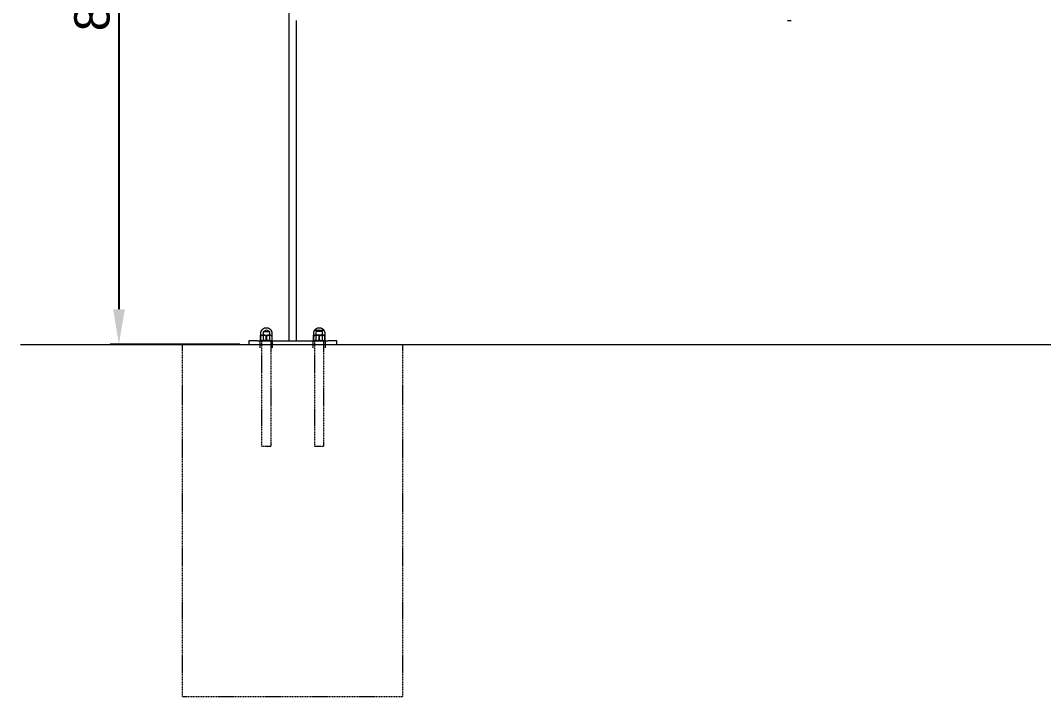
# Model space of a CAD drawing. Header units: millimetres. Extents: x -402 to 3954, y -41 to 3282.
# Drawn here: x -402 to 759, y 2077 to 2845 of the extents above; entities that cross this region are included whole.
import ezdxf

# ---------------------------------------------------------------- set-up
doc = ezdxf.new("R2010")
doc.units = ezdxf.units.MM
doc.linetypes.add('HIDDEN', pattern=[1.905, 1.27, -0.635])
for name, color, linetype, lineweight in [('ZANO_R', 7, 'Continuous', 0), ('ZANO_R_przerywana', 7, 'HIDDEN', 0), ('ZANO_W', 1, 'Continuous', 0)]:
    doc.layers.add(name, color=color, linetype=linetype, lineweight=lineweight)
doc.styles.add('Arial', font='arial.ttf')
doc.styles.get("Standard").update_dxf_attribs({"font": 'ARIALUNI.TTF'})
doc.dimstyles.new('pl i ang', dxfattribs={"dimtxt": 50, "dimasz": 50, "dimexe": 1.25, "dimexo": 0.625, "dimgap": 10, "dimtad": 1, "dimtoh": 1, "dimtxsty": 'Standard', "dimcen": 2.5, "dimclrd": 1, "dimclre": 1, "dimclrt": 1, "dimadec": 0, "dimazin": 0, "dimtfac": 1, "dimtmove": 0, "dimatfit": 3, "dimfxl": 1, "dimarcsym": 1})

# ---------------------------------------------------------------- blocks, each defined once
blk = doc.blocks.new('*D415')
at = {"layer": 'ZANO_W', "color": 1, "lineweight": -2}
for p, q in [((-93.4, 3281.8), (-300.7, 3281.8)), ((-290.7, 3241.8), (-290.7, 2517)), ((-153.4, 2477), (-300.7, 2477))]:
    blk.add_line(p, q, dxfattribs=at)
at = {"layer": 'ZANO_W', "color": 1}
for points in [[(-284, 3241.8), (-297.3, 3241.8), (-290.7, 3281.8)], [(-297.3, 2517), (-284, 2517), (-290.7, 2477)]]:
    blk.add_solid(points, dxfattribs=at)
at = {"layer": 'ZANO_W', "color": 1, "insert": (-321.1, 2879.4), "char_height": 40, "attachment_point": 5, "rotation": 90, "style": 'Arial'}
blk.add_mtext('805', dxfattribs=at)

msp = doc.modelspace()

# ---------------------------------------------------------------- linework, layer by layer
at = {"layer": 'ZANO_R'}
for p, q in [((-97.4, 2481), (-97.4, 2875)), ((-89.4, 2845), (-89.4, 2481)), ((468.1, 2844.9), (468.1, 2845)), ((468.1, 2844.9), (472.1, 2844.9)), ((472.1, 2844.9), (472.1, 2845)), ((-130, 2487), (-129.9, 2487.5)), ((-129.7, 2487.1), (-130, 2487)), ((-130, 2481.6), (-130, 2487)), ((-129.9, 2487.5), (-129.7, 2487)), ((-129.9, 2487.5), (-129.9, 2487.5)), ((-129.9, 2487.5), (-129.9, 2487.5)), ((-129.9, 2487.5), (-129.9, 2487.5)), ((-129.9, 2487.5), (-129.9, 2487.5)), ((-129.9, 2487.5), (-129.9, 2487.5)), ((-129.9, 2487.5), (-129.8, 2487.5)), ((-129.9, 2487.5), (-129.9, 2487.5)), ((-129.8, 2487.5), (-129.7, 2487.5)), ((-129.7, 2487.5), (-129.7, 2487.6)), ((-129.7, 2487.6), (-129.7, 2487.6)), ((-129.7, 2487.6), (-129.7, 2487.6)), ((-129.7, 2487.6), (-129.7, 2487.6)), ((-129.7, 2487.6), (-129.7, 2487.6)), ((-129.7, 2487.6), (-129.7, 2487.6)), ((-129.7, 2487.6), (-129.7, 2487.6)), ((-129.7, 2487.6), (-129.7, 2487.6)), ((-129.7, 2487.6), (-129.7, 2487.6)), ((-129.7, 2487.6), (-129.7, 2487.6)), ((-129.7, 2487.6), (-129.7, 2487.6)), ((-129.7, 2487.6), (-129.7, 2487.6)), ((-129.7, 2487.6), (-129.7, 2487.6)), ((-129.7, 2487.6), (-129.7, 2487.6)), ((-129.7, 2487.6), (-129.6, 2487.6)), ((-129.7, 2487.5), (-129.1, 2487.5)), ((-129.7, 2487.5), (-129.7, 2487.5)), ((-129.7, 2487.5), (-129.7, 2487.5)), ((-129.7, 2487.5), (-129.7, 2487.5)), ((-129.7, 2487.5), (-129.7, 2487.5)), ((-129.7, 2487.5), (-129.7, 2487.5)), ((-129.7, 2487.5), (-129.7, 2487.5)), ((-129.7, 2487.5), (-129.7, 2487.5)), ((-129.4, 2487.2), (-129.7, 2487.1)), ((-129.7, 2487), (-129.4, 2487.1)), ((-129.7, 2481.6), (-129.7, 2487)), ((-129.6, 2490.6), (-129.5, 2490.9)), ((-129.6, 2490.4), (-129.6, 2490.6)), ((-129.6, 2490.2), (-129.6, 2490.4)), ((-129.6, 2490), (-129.6, 2490.2)), ((-129.6, 2489.8), (-129.6, 2490)), ((-129.6, 2487.7), (-129.6, 2489.8)), ((-129.6, 2487.6), (-129.6, 2487.7)), ((-129.6, 2487.7), (-129.6, 2487.7)), ((-129.6, 2487.7), (-129.6, 2487.7)), ((-129.6, 2487.6), (-129.6, 2487.6)), ((-129.6, 2487.6), (-129.6, 2487.6)), ((-129.6, 2487.6), (-129.6, 2487.6)), ((-129.6, 2487.6), (-129.6, 2487.6)), ((-129.6, 2487.6), (-129.6, 2487.6)), ((-129.6, 2487.6), (-129.6, 2487.6)), ((-129.6, 2487.6), (-129.6, 2487.6)), ((-129.6, 2487.6), (-129.6, 2487.6)), ((-129.6, 2487.6), (-129.6, 2487.6)), ((-129.6, 2487.6), (-129.6, 2487.6)), ((-129.6, 2487.6), (-129.6, 2487.6)), ((-129.6, 2487.6), (-129.6, 2487.6)), ((-129.6, 2487.6), (-129.6, 2487.6)), ((-129.6, 2487.6), (-129.6, 2487.6)), ((-129.6, 2487.6), (-129.6, 2487.6)), ((-129.6, 2487.6), (-129.6, 2487.6)), ((-129.6, 2487.6), (-129.6, 2487.6)), ((-129.6, 2487.6), (-129.6, 2487.6)), ((-129.5, 2491.1), (-129.4, 2491.3)), ((-129.5, 2490.9), (-129.5, 2491.1)), ((-129.4, 2491.5), (-129.3, 2491.7)), ((-129.4, 2491.3), (-129.4, 2491.5)), ((-129.4, 2487.1), (-129, 2487.2)), ((-129.1, 2487.2), (-129.4, 2487.2)), ((-129.3, 2491.9), (-129.2, 2492.1)), ((-129.3, 2491.7), (-129.3, 2491.9)), ((-129.2, 2492.1), (-129.1, 2492.3)), ((-129.1, 2492.3), (-129, 2492.5)), ((-129.1, 2487.5), (-127, 2487.5)), ((-128.8, 2487.3), (-129.1, 2487.2)), ((-129, 2492.5), (-128.9, 2492.7)), ((-129, 2487.2), (-128.7, 2487.3)), ((-128.9, 2492.7), (-128.8, 2492.9)), ((-128.8, 2492.9), (-128.7, 2493)), ((-128.5, 2487.4), (-128.8, 2487.3)), ((-128.7, 2493), (-128.6, 2493.2)), ((-128.7, 2487.3), (-128.4, 2487.3)), ((-128.6, 2493.2), (-128.5, 2493.4)), ((-128.5, 2493.4), (-128.3, 2493.6)), ((-128.1, 2487.4), (-128.5, 2487.4)), ((-128.4, 2487.3), (-128, 2487.4)), ((-128.3, 2493.6), (-128.2, 2493.7)), ((-128.2, 2493.7), (-128.1, 2493.9)), ((-128.1, 2493.9), (-127.9, 2494.1)), ((-127.8, 2487.5), (-128.1, 2487.4)), ((-128, 2487.4), (-127.7, 2487.4)), ((-127.9, 2494.1), (-127.8, 2494.2)), ((-127.8, 2494.2), (-127.6, 2494.4)), ((-127.5, 2487.5), (-127.8, 2487.5)), ((-127.7, 2487.4), (-127.3, 2487.5)), ((-127.6, 2494.4), (-127.5, 2494.5)), ((-127.5, 2494.5), (-127.3, 2494.6)), ((-127.2, 2487.5), (-127.5, 2487.5)), ((-127.3, 2494.6), (-127.1, 2494.8)), ((-127.3, 2487.5), (-127, 2487.5)), ((-126.8, 2487.5), (-127.2, 2487.5)), ((-127.1, 2494.8), (-127, 2494.9)), ((-127, 2494.9), (-126.8, 2495)), ((-127, 2487.5), (-126.6, 2487.5)), ((-126.8, 2495), (-126.6, 2495.1)), ((-126.8, 2491.6), (-123.4, 2493.7)), ((-126.8, 2491.6), (-126.8, 2491.6)), ((-126.8, 2491.6), (-126.8, 2491.6)), ((-126.8, 2491.6), (-126.8, 2491.6)), ((-126.8, 2491.6), (-126.8, 2491.6)), ((-126.8, 2491.6), (-126.8, 2491.6)), ((-126.8, 2491.6), (-126.8, 2491.6)), ((-126.8, 2491.6), (-126.7, 2491.6)), ((-126.8, 2481.5), (-126.8, 2491.6)), ((-126.5, 2487.5), (-126.8, 2487.5)), ((-126.7, 2491.6), (-126.3, 2491.6)), ((-126.7, 2487.5), (-120.5, 2487.5)), ((-126.6, 2495.1), (-126.4, 2495.2)), ((-126.6, 2487.5), (-126.6, 2487.5)), ((-126.2, 2487.5), (-126.5, 2487.5)), ((-126.4, 2495.2), (-126.2, 2495.3)), ((-126.3, 2491.6), (-125.2, 2491.6)), ((-126.2, 2495.3), (-126.1, 2495.4)), ((-126.2, 2487.5), (-125.9, 2487.5)), ((-125.9, 2487.5), (-126.2, 2487.5)), ((-126.1, 2495.4), (-125.9, 2495.5)), ((-125.9, 2495.5), (-125.7, 2495.6)), ((-125.9, 2487.5), (-125.5, 2487.5)), ((-125.5, 2487.4), (-125.9, 2487.5)), ((-125.7, 2495.6), (-125.5, 2495.7)), ((-125.5, 2495.7), (-125.3, 2495.7)), ((-125.5, 2487.5), (-125.1, 2487.5)), ((-125.2, 2487.4), (-125.5, 2487.4)), ((-125.3, 2495.7), (-125.1, 2495.8)), ((-125.2, 2491.6), (-120, 2491.6)), ((-124.9, 2487.3), (-125.2, 2487.4)), ((-125.1, 2495.8), (-124.8, 2495.9)), ((-125.1, 2487.5), (-124.8, 2487.4)), ((-124.6, 2487.2), (-124.9, 2487.3)), ((-124.8, 2495.9), (-124.6, 2495.9)), ((-124.8, 2487.4), (-124.4, 2487.3)), ((-124.6, 2495.9), (-124.4, 2496)), ((-124.3, 2487.2), (-124.6, 2487.2)), ((-124.4, 2496), (-124.2, 2496)), ((-124.4, 2487.3), (-124.1, 2487.3)), ((-124, 2487.1), (-124.3, 2487.2)), ((-124.2, 2496), (-124, 2496)), ((-124.1, 2487.3), (-123.7, 2487.2)), ((-124, 2496), (-123.8, 2496)), ((-123.7, 2487), (-124, 2487.1)), ((-123.8, 2496), (-123.6, 2496)), ((-123.7, 2487.2), (-123.4, 2487.1)), ((-123.3, 2487.1), (-123.7, 2487)), ((-123.7, 2481.6), (-123.7, 2487)), ((-123.6, 2496), (-123.4, 2496)), ((-123.4, 2496), (-123.2, 2496)), ((-123.4, 2493.7), (-120, 2491.6)), ((-123.4, 2487.1), (-123.1, 2487)), ((-123, 2487.2), (-123.3, 2487.1)), ((-123.2, 2496), (-122.9, 2496)), ((-123.1, 2487), (-122.8, 2487.1)), ((-123.1, 2487), (-123.1, 2481.6)), ((-122.7, 2487.2), (-123, 2487.2)), ((-122.9, 2496), (-122.7, 2496)), ((-122.8, 2487.1), (-122.4, 2487.2)), ((-122.7, 2496), (-122.5, 2496)), ((-122.4, 2487.3), (-122.7, 2487.2)), ((-122.5, 2496), (-122.3, 2496)), ((-122, 2487.4), (-122.4, 2487.3)), ((-122.4, 2487.2), (-122.1, 2487.3)), ((-122.3, 2496), (-122.1, 2495.9)), ((-122.1, 2495.9), (-121.9, 2495.9)), ((-122.1, 2487.3), (-121.8, 2487.3)), ((-121.7, 2487.4), (-122, 2487.4)), ((-121.9, 2495.9), (-121.7, 2495.8)), ((-121.8, 2487.3), (-121.5, 2487.4)), ((-121.7, 2495.8), (-121.5, 2495.7)), ((-121.4, 2487.5), (-121.7, 2487.4)), ((-121.5, 2495.7), (-121.3, 2495.7)), ((-121.5, 2487.4), (-121.1, 2487.4)), ((-121, 2487.5), (-121.4, 2487.5)), ((-121.3, 2495.7), (-121.1, 2495.6)), ((-121.1, 2495.6), (-120.9, 2495.5)), ((-121.1, 2487.4), (-120.8, 2487.5)), ((-120.7, 2487.5), (-121, 2487.5)), ((-120.9, 2495.5), (-120.7, 2495.4)), ((-120.8, 2487.5), (-120.5, 2487.5)), ((-120.7, 2495.4), (-120.5, 2495.3)), ((-120.3, 2487.5), (-120.7, 2487.5)), ((-120.5, 2495.3), (-120.3, 2495.2)), ((-120.5, 2487.5), (-120.1, 2487.5)), ((-120.3, 2495.2), (-120.1, 2495.1)), ((-120, 2487.5), (-120.3, 2487.5)), ((-120.2, 2487.5), (-116.9, 2487.5)), ((-120.1, 2495.1), (-119.9, 2495)), ((-120.1, 2487.5), (-120.1, 2487.5)), ((-120, 2491.6), (-120, 2481.5)), ((-119.7, 2487.5), (-120, 2487.5)), ((-119.9, 2495), (-119.8, 2494.9)), ((-119.8, 2494.9), (-119.6, 2494.8)), ((-119.7, 2487.5), (-119.4, 2487.5)), ((-119.3, 2487.5), (-119.7, 2487.5)), ((-119.6, 2494.8), (-119.4, 2494.6)), ((-119.4, 2494.6), (-119.3, 2494.5)), ((-119.4, 2487.5), (-119, 2487.5)), ((-119.3, 2494.5), (-119.1, 2494.4)), ((-119, 2487.4), (-119.3, 2487.5)), ((-119.1, 2494.4), (-118.9, 2494.2)), ((-119, 2487.5), (-118.7, 2487.5)), ((-118.7, 2487.4), (-119, 2487.4)), ((-118.9, 2494.2), (-118.8, 2494.1)), ((-118.8, 2494.1), (-118.7, 2493.9)), ((-118.7, 2493.9), (-118.5, 2493.7)), ((-118.7, 2487.5), (-118.4, 2487.4)), ((-118.3, 2487.3), (-118.7, 2487.4)), ((-118.5, 2493.7), (-118.4, 2493.6)), ((-118.4, 2493.6), (-118.3, 2493.4)), ((-118.4, 2487.4), (-118, 2487.3)), ((-118.3, 2493.4), (-118.1, 2493.2)), ((-118, 2487.2), (-118.3, 2487.3)), ((-118.1, 2493.2), (-118, 2493)), ((-118, 2493), (-117.9, 2492.9)), ((-118, 2487.3), (-117.7, 2487.3)), ((-117.7, 2487.2), (-118, 2487.2)), ((-117.9, 2492.9), (-117.8, 2492.7)), ((-117.8, 2492.7), (-117.7, 2492.5)), ((-117.7, 2492.5), (-117.6, 2492.3)), ((-117.7, 2487.3), (-117.4, 2487.2)), ((-117.3, 2487.1), (-117.7, 2487.2)), ((-117.6, 2492.3), (-117.6, 2492.1)), ((-117.6, 2492.1), (-117.5, 2491.9)), ((-117.5, 2491.9), (-117.4, 2491.7)), ((-117.4, 2491.7), (-117.4, 2491.5)), ((-117.4, 2491.5), (-117.3, 2491.3)), ((-117.4, 2487.2), (-117, 2487.1)), ((-117.3, 2491.3), (-117.2, 2491.1)), ((-117, 2487), (-117.3, 2487.1)), ((-117.2, 2491.1), (-117.2, 2490.9)), ((-117.2, 2490.9), (-117.2, 2490.6)), ((-117.2, 2490.6), (-117.2, 2490.4)), ((-117.2, 2490.4), (-117.1, 2490.2)), ((-117.1, 2490.2), (-117.1, 2490)), ((-117.1, 2490), (-117.1, 2489.8)), ((-117.1, 2489.8), (-117.1, 2487.7)), ((-117.1, 2487.7), (-117.1, 2487.7)), ((-117.1, 2487.7), (-117.1, 2487.7)), ((-117.1, 2487.7), (-117.1, 2487.6)), ((-117.1, 2487.6), (-117.1, 2487.6)), ((-117.1, 2487.6), (-117.1, 2487.6)), ((-117.1, 2487.6), (-117.1, 2487.6)), ((-117.1, 2487.6), (-117.1, 2487.6)), ((-117.1, 2487.6), (-117.1, 2487.6)), ((-117.1, 2487.6), (-117.1, 2487.6)), ((-117.1, 2487.6), (-117.1, 2487.6)), ((-117.1, 2487.6), (-117.1, 2487.6)), ((-117.1, 2487.6), (-117.1, 2487.6)), ((-117.1, 2487.6), (-117.1, 2487.6)), ((-117.1, 2487.6), (-117.1, 2487.6)), ((-117.1, 2487.6), (-117.1, 2487.6)), ((-117.1, 2487.6), (-117.1, 2487.6)), ((-117.1, 2487.6), (-117.1, 2487.6)), ((-117.1, 2487.6), (-117.1, 2487.6)), ((-117.1, 2487.6), (-117.1, 2487.6)), ((-117.1, 2487.6), (-117.1, 2487.6)), ((-117.1, 2487.6), (-117.1, 2487.6)), ((-117.1, 2487.6), (-117.1, 2487.6)), ((-117.1, 2487.6), (-117.1, 2487.6)), ((-117.1, 2487.6), (-117.1, 2487.6)), ((-117.1, 2487.6), (-117.1, 2487.6)), ((-117.1, 2487.6), (-117.1, 2487.6)), ((-117.1, 2487.6), (-117.1, 2487.6)), ((-117.1, 2487.6), (-117.1, 2487.6)), ((-117.1, 2487.6), (-117.1, 2487.6)), ((-117.1, 2487.6), (-117.1, 2487.6)), ((-117.1, 2487.6), (-117.1, 2487.6)), ((-117.1, 2487.6), (-117.1, 2487.6)), ((-117.1, 2487.6), (-117, 2487.6)), ((-117, 2487.6), (-117, 2487.6)), ((-117, 2487.6), (-117, 2487.6)), ((-117, 2487.6), (-117, 2487.5)), ((-116.9, 2487.5), (-117, 2487)), ((-117, 2487.5), (-117, 2487.5)), ((-117, 2487.5), (-117, 2487.5)), ((-117, 2487.5), (-117, 2487.5)), ((-117, 2487.5), (-117, 2487.5)), ((-117, 2487.5), (-117, 2487.5)), ((-117, 2487.5), (-117, 2487.5)), ((-117, 2487.5), (-117, 2487.5)), ((-117, 2487.5), (-117, 2487.5)), ((-117, 2487.5), (-117, 2487.5)), ((-117, 2487.1), (-116.7, 2487)), ((-117, 2487), (-117, 2481.6)), ((-116.7, 2487), (-116.9, 2487.5)), ((-116.7, 2481.6), (-116.7, 2487)), ((-70, 2487), (-69.9, 2487.5)), ((-69.7, 2487.1), (-70, 2487)), ((-70, 2481.6), (-70, 2487)), ((-66.5, 2487.5), (-69.9, 2487.5)), ((-69.9, 2487.5), (-69.7, 2487)), ((-69.7, 2487.5), (-69.7, 2487.6)), ((-69.7, 2487.6), (-69.7, 2487.6)), ((-69.7, 2487.6), (-69.7, 2487.6)), ((-69.7, 2487.6), (-69.7, 2487.6)), ((-69.7, 2487.6), (-69.7, 2487.6)), ((-69.7, 2487.6), (-69.7, 2487.6)), ((-69.7, 2487.6), (-69.7, 2487.6)), ((-69.7, 2487.6), (-69.7, 2487.6)), ((-69.7, 2487.6), (-69.7, 2487.6)), ((-69.7, 2487.6), (-69.7, 2487.6)), ((-69.7, 2487.6), (-69.7, 2487.6)), ((-69.7, 2487.6), (-69.7, 2487.6)), ((-69.7, 2487.6), (-69.7, 2487.6)), ((-69.7, 2487.6), (-69.7, 2487.6)), ((-69.7, 2487.6), (-69.6, 2487.6)), ((-69.7, 2487.5), (-69.7, 2487.5)), ((-69.7, 2487.5), (-69.7, 2487.5)), ((-69.7, 2487.5), (-69.7, 2487.5)), ((-69.7, 2487.5), (-69.7, 2487.5)), ((-69.7, 2487.5), (-69.7, 2487.5)), ((-69.7, 2487.5), (-69.7, 2487.5)), ((-69.7, 2487.5), (-69.7, 2487.5)), ((-69.7, 2487.5), (-69.7, 2487.5)), ((-69.7, 2487.5), (-69.7, 2487.5)), ((-69.4, 2487.2), (-69.7, 2487.1)), ((-69.7, 2487), (-69.4, 2487.1)), ((-69.7, 2487), (-69.7, 2481.6)), ((-69.6, 2490.6), (-69.5, 2490.9)), ((-69.6, 2490.4), (-69.6, 2490.6)), ((-69.6, 2490.2), (-69.6, 2490.4)), ((-69.6, 2490), (-69.6, 2490.2)), ((-69.6, 2489.8), (-69.6, 2490)), ((-69.6, 2487.7), (-69.6, 2489.8)), ((-69.6, 2487.6), (-69.6, 2487.7)), ((-69.6, 2487.7), (-69.6, 2487.7)), ((-69.6, 2487.7), (-69.6, 2487.7)), ((-69.6, 2487.6), (-69.6, 2487.6)), ((-69.6, 2487.6), (-69.6, 2487.6)), ((-69.6, 2487.6), (-69.6, 2487.6)), ((-69.6, 2487.6), (-69.6, 2487.6)), ((-69.6, 2487.6), (-69.6, 2487.6)), ((-69.6, 2487.6), (-69.6, 2487.6)), ((-69.6, 2487.6), (-69.6, 2487.6)), ((-69.6, 2487.6), (-69.6, 2487.6)), ((-69.6, 2487.6), (-69.6, 2487.6)), ((-69.6, 2487.6), (-69.6, 2487.6)), ((-69.6, 2487.6), (-69.6, 2487.6)), ((-69.6, 2487.6), (-69.6, 2487.6)), ((-69.6, 2487.6), (-69.6, 2487.6)), ((-69.6, 2487.6), (-69.6, 2487.6)), ((-69.6, 2487.6), (-69.6, 2487.6)), ((-69.6, 2487.6), (-69.6, 2487.6)), ((-69.6, 2487.6), (-69.6, 2487.6)), ((-69.6, 2487.6), (-69.6, 2487.6)), ((-69.5, 2491.1), (-69.4, 2491.3)), ((-69.5, 2490.9), (-69.5, 2491.1)), ((-69.4, 2491.5), (-69.3, 2491.7)), ((-69.4, 2491.3), (-69.4, 2491.5)), ((-69, 2487.3), (-69.4, 2487.2)), ((-69.4, 2487.1), (-69.1, 2487.2)), ((-69.3, 2491.9), (-69.2, 2492.1)), ((-69.3, 2491.7), (-69.3, 2491.9)), ((-69.2, 2492.1), (-69.1, 2492.3)), ((-69.1, 2492.3), (-69, 2492.5)), ((-69.1, 2487.2), (-68.7, 2487.2)), ((-69, 2492.5), (-68.9, 2492.7)), ((-68.7, 2487.3), (-69, 2487.3)), ((-68.9, 2492.7), (-68.8, 2492.9)), ((-68.8, 2492.9), (-68.7, 2493)), ((-68.7, 2493), (-68.6, 2493.2)), ((-68.4, 2487.4), (-68.7, 2487.3)), ((-68.7, 2487.2), (-68.4, 2487.3)), ((-68.6, 2493.2), (-68.5, 2493.4)), ((-68.5, 2493.4), (-68.3, 2493.6)), ((-68.4, 2493.2), (-62.4, 2493.2)), ((-68, 2487.5), (-68.4, 2487.4)), ((-68.4, 2487.3), (-68.1, 2487.4)), ((-68.3, 2493.6), (-68.2, 2493.7)), ((-68.2, 2493.7), (-68.1, 2493.9)), ((-68.1, 2493.9), (-67.9, 2494.1)), ((-68.1, 2487.4), (-67.7, 2487.4)), ((-67.7, 2487.5), (-68, 2487.5)), ((-67.9, 2494.1), (-67.8, 2494.2)), ((-67.8, 2494.2), (-67.6, 2494.4)), ((-67.4, 2487.5), (-67.7, 2487.5)), ((-67.7, 2487.4), (-67.4, 2487.5)), ((-67.6, 2494.4), (-67.5, 2494.5)), ((-67.5, 2494.5), (-67.3, 2494.6)), ((-67, 2487.5), (-67.4, 2487.5)), ((-67.4, 2487.5), (-67.1, 2487.5)), ((-67.3, 2494.6), (-67.1, 2494.8)), ((-67.1, 2494.8), (-67, 2494.9)), ((-67.1, 2487.5), (-66.7, 2487.5)), ((-67, 2494.9), (-66.8, 2495)), ((-66.8, 2495), (-66.6, 2495.1)), ((-66.8, 2491.6), (-63.4, 2493.7)), ((-61.6, 2491.6), (-66.8, 2491.6)), ((-66.8, 2481.5), (-66.8, 2491.6)), ((-66.6, 2487.5), (-66.7, 2487.5)), ((-66.7, 2487.5), (-66.4, 2487.5)), ((-66.6, 2495.1), (-66.4, 2495.2)), ((-66.3, 2487.5), (-66.6, 2487.5)), ((-66.4, 2495.2), (-66.2, 2495.3)), ((-66.4, 2487.5), (-66.1, 2487.5)), ((-65.9, 2487.5), (-66.3, 2487.5)), ((-66.2, 2495.3), (-66.1, 2495.4)), ((-60, 2487.5), (-66.2, 2487.5)), ((-66.1, 2495.4), (-65.9, 2495.5)), ((-66.1, 2487.5), (-65.7, 2487.5)), ((-65.9, 2495.5), (-65.7, 2495.6)), ((-65.6, 2487.4), (-65.9, 2487.5)), ((-65.7, 2495.6), (-65.5, 2495.7)), ((-65.7, 2487.5), (-65.4, 2487.5)), ((-65.3, 2487.4), (-65.6, 2487.4)), ((-65.5, 2495.7), (-65.3, 2495.7)), ((-65.4, 2487.5), (-65, 2487.4)), ((-65.3, 2495.7), (-65.1, 2495.8)), ((-65, 2487.3), (-65.3, 2487.4)), ((-65.1, 2495.8), (-64.8, 2495.9)), ((-65, 2487.4), (-64.7, 2487.4)), ((-64.6, 2487.3), (-65, 2487.3)), ((-64.8, 2495.9), (-64.6, 2495.9)), ((-64.7, 2487.4), (-64.4, 2487.3)), ((-64.6, 2495.9), (-64.4, 2496)), ((-64.3, 2487.2), (-64.6, 2487.3)), ((-64.4, 2496), (-64.2, 2496)), ((-64.4, 2487.3), (-64, 2487.2)), ((-64, 2487.1), (-64.3, 2487.2)), ((-64.2, 2496), (-64, 2496)), ((-64, 2496), (-63.8, 2496)), ((-64, 2487.2), (-63.7, 2487.2)), ((-63.7, 2487), (-64, 2487.1)), ((-63.8, 2496), (-63.6, 2496)), ((-63.7, 2487.2), (-63.4, 2487.1)), ((-63.3, 2487.1), (-63.7, 2487)), ((-63.7, 2487), (-63.7, 2481.6)), ((-63.6, 2496), (-63.4, 2496)), ((-63.4, 2496), (-63.2, 2496)), ((-63.4, 2493.7), (-60, 2491.6)), ((-63.4, 2487.1), (-63.1, 2487)), ((-63, 2487.2), (-63.3, 2487.1)), ((-63.2, 2496), (-62.9, 2496)), ((-63.1, 2487), (-62.8, 2487.1)), ((-63.1, 2481.6), (-63.1, 2487)), ((-62.6, 2487.3), (-63, 2487.2)), ((-62.9, 2496), (-62.7, 2496)), ((-62.8, 2487.1), (-62.5, 2487.2)), ((-62.7, 2496), (-62.5, 2496)), ((-62.3, 2487.3), (-62.6, 2487.3)), ((-62.5, 2496), (-62.3, 2496)), ((-62.5, 2487.2), (-62.1, 2487.2)), ((-62.4, 2493.2), (-58.4, 2493.2)), ((-62.3, 2496), (-62.1, 2495.9)), ((-61.9, 2487.4), (-62.3, 2487.3)), ((-62.1, 2495.9), (-61.9, 2495.9)), ((-62.1, 2487.2), (-61.8, 2487.3)), ((-61.9, 2495.9), (-61.7, 2495.8)), ((-61.6, 2487.5), (-61.9, 2487.4)), ((-61.8, 2487.3), (-61.5, 2487.4)), ((-61.7, 2495.8), (-61.5, 2495.7)), ((-60.4, 2491.6), (-61.6, 2491.6)), ((-61.2, 2487.5), (-61.6, 2487.5)), ((-61.5, 2495.7), (-61.3, 2495.7)), ((-61.5, 2487.4), (-61.2, 2487.4)), ((-61.3, 2495.7), (-61.1, 2495.6)), ((-60.9, 2487.5), (-61.2, 2487.5)), ((-61.2, 2487.4), (-60.9, 2487.5)), ((-61.1, 2495.6), (-60.9, 2495.5)), ((-60.9, 2495.5), (-60.7, 2495.4)), ((-60.5, 2487.5), (-60.9, 2487.5)), ((-60.9, 2487.5), (-60.5, 2487.5)), ((-60.7, 2495.4), (-60.5, 2495.3)), ((-60.5, 2495.3), (-60.3, 2495.2)), ((-60.5, 2487.5), (-60.2, 2487.5)), ((-60.1, 2491.6), (-60.4, 2491.6)), ((-60.3, 2495.2), (-60.1, 2495.1)), ((-60.1, 2487.5), (-60.2, 2487.5)), ((-60.2, 2487.5), (-59.9, 2487.5)), ((-60.1, 2495.1), (-59.9, 2495)), ((-60, 2491.6), (-60.1, 2491.6)), ((-59.7, 2487.5), (-60.1, 2487.5)), ((-60, 2491.6), (-60, 2491.6)), ((-60, 2491.6), (-60, 2491.6)), ((-60, 2491.6), (-60, 2491.6)), ((-60, 2491.6), (-60, 2491.6)), ((-60, 2491.6), (-60, 2491.6)), ((-60, 2491.6), (-60, 2491.6)), ((-60, 2491.6), (-60, 2481.5)), ((-59.9, 2495), (-59.8, 2494.9)), ((-59.9, 2487.5), (-59.6, 2487.5)), ((-59.8, 2494.9), (-59.6, 2494.8)), ((-59.4, 2487.5), (-59.7, 2487.5)), ((-57.6, 2487.5), (-59.7, 2487.5)), ((-59.6, 2494.8), (-59.4, 2494.6)), ((-59.6, 2487.5), (-59.2, 2487.5)), ((-59.4, 2494.6), (-59.3, 2494.5)), ((-59.1, 2487.4), (-59.4, 2487.5)), ((-59.3, 2494.5), (-59.1, 2494.4)), ((-59.2, 2487.5), (-58.9, 2487.5)), ((-59.1, 2494.4), (-58.9, 2494.2)), ((-58.7, 2487.4), (-59.1, 2487.4)), ((-58.9, 2494.2), (-58.8, 2494.1)), ((-58.9, 2487.5), (-58.6, 2487.4)), ((-58.8, 2494.1), (-58.7, 2493.9)), ((-58.7, 2493.9), (-58.5, 2493.7)), ((-58.4, 2487.3), (-58.7, 2487.4)), ((-58.6, 2487.4), (-58.3, 2487.4)), ((-58.5, 2493.7), (-58.4, 2493.6)), ((-58.4, 2493.6), (-58.3, 2493.4)), ((-58, 2487.3), (-58.4, 2487.3)), ((-58.3, 2493.4), (-58.1, 2493.2)), ((-58.3, 2487.4), (-58, 2487.3)), ((-58.1, 2493.2), (-58, 2493)), ((-58, 2493), (-57.9, 2492.9)), ((-57.7, 2487.2), (-58, 2487.3)), ((-58, 2487.3), (-57.7, 2487.2)), ((-57.9, 2492.9), (-57.8, 2492.7)), ((-57.8, 2492.7), (-57.7, 2492.5)), ((-57.7, 2492.5), (-57.6, 2492.3)), ((-57.4, 2487.1), (-57.7, 2487.2)), ((-57.7, 2487.2), (-57.3, 2487.2)), ((-57.6, 2492.3), (-57.6, 2492.1)), ((-57.6, 2492.1), (-57.5, 2491.9)), ((-57, 2487.5), (-57.6, 2487.5)), ((-57.5, 2491.9), (-57.4, 2491.7)), ((-57.4, 2491.7), (-57.4, 2491.5)), ((-57.4, 2491.5), (-57.3, 2491.3)), ((-57, 2487), (-57.4, 2487.1)), ((-57.3, 2491.3), (-57.2, 2491.1)), ((-57.3, 2487.2), (-57, 2487.1)), ((-57.2, 2491.1), (-57.2, 2490.9)), ((-57.2, 2490.9), (-57.2, 2490.6)), ((-57.2, 2490.6), (-57.2, 2490.4)), ((-57.2, 2490.4), (-57.1, 2490.2)), ((-57.1, 2490.2), (-57.1, 2490)), ((-57.1, 2490), (-57.1, 2489.8)), ((-57.1, 2489.8), (-57.1, 2487.7)), ((-57.1, 2487.7), (-57.1, 2487.7)), ((-57.1, 2487.7), (-57.1, 2487.7)), ((-57.1, 2487.7), (-57.1, 2487.6)), ((-57.1, 2487.6), (-57.1, 2487.6)), ((-57.1, 2487.6), (-57.1, 2487.6)), ((-57.1, 2487.6), (-57.1, 2487.6)), ((-57.1, 2487.6), (-57.1, 2487.6)), ((-57.1, 2487.6), (-57.1, 2487.6)), ((-57.1, 2487.6), (-57.1, 2487.6)), ((-57.1, 2487.6), (-57.1, 2487.6)), ((-57.1, 2487.6), (-57.1, 2487.6)), ((-57.1, 2487.6), (-57.1, 2487.6)), ((-57.1, 2487.6), (-57.1, 2487.6)), ((-57.1, 2487.6), (-57.1, 2487.6)), ((-57.1, 2487.6), (-57.1, 2487.6)), ((-57.1, 2487.6), (-57.1, 2487.6)), ((-57.1, 2487.6), (-57.1, 2487.6)), ((-57.1, 2487.6), (-57.1, 2487.6)), ((-57.1, 2487.6), (-57.1, 2487.6)), ((-57.1, 2487.6), (-57.1, 2487.6)), ((-57.1, 2487.6), (-57.1, 2487.6)), ((-57.1, 2487.6), (-57.1, 2487.6)), ((-57.1, 2487.6), (-57.1, 2487.6)), ((-57.1, 2487.6), (-57.1, 2487.6)), ((-57.1, 2487.6), (-57.1, 2487.6)), ((-57.1, 2487.6), (-57.1, 2487.6)), ((-57.1, 2487.6), (-57.1, 2487.6)), ((-57.1, 2487.6), (-57.1, 2487.6)), ((-57.1, 2487.6), (-57.1, 2487.6)), ((-57.1, 2487.6), (-57.1, 2487.6)), ((-57.1, 2487.6), (-57.1, 2487.6)), ((-57.1, 2487.6), (-57.1, 2487.6)), ((-57.1, 2487.6), (-57, 2487.6)), ((-57, 2487.6), (-57, 2487.6)), ((-57, 2487.6), (-57, 2487.6)), ((-57, 2487.6), (-57, 2487.5)), ((-56.9, 2487.5), (-57, 2487)), ((-57, 2487.5), (-57, 2487.5)), ((-57, 2487.5), (-57, 2487.5)), ((-56.9, 2487.5), (-57, 2487.5)), ((-57, 2487.5), (-57, 2487.5)), ((-57, 2487.5), (-57, 2487.5)), ((-57, 2487.5), (-57, 2487.5)), ((-57, 2487.5), (-57, 2487.5)), ((-57, 2487.5), (-57, 2487.5)), ((-57, 2487.5), (-57, 2487.5)), ((-57, 2487.5), (-57, 2487.5)), ((-57, 2487.1), (-56.7, 2487)), ((-57, 2481.6), (-57, 2487)), ((-56.9, 2487.5), (-56.9, 2487.5)), ((-56.9, 2487.5), (-56.9, 2487.5)), ((-56.9, 2487.5), (-56.9, 2487.5)), ((-56.9, 2487.5), (-56.9, 2487.5)), ((-56.9, 2487.5), (-56.9, 2487.5)), ((-56.9, 2487.5), (-56.9, 2487.5)), ((-56.7, 2487), (-56.9, 2487.5)), ((-56.9, 2487.5), (-56.9, 2487.5)), ((-56.7, 2481.6), (-56.7, 2487)), ((-402.5, 2477), (3618, 2477)), ((-218.4, 2477), (31.6, 2477)), ((-143.4, 2481), (-143.4, 2477)), ((-133.4, 2481), (-143.4, 2481)), ((-133.4, 2481), (-97.4, 2481)), ((-130.4, 2473), (-130.4, 2481)), ((-129.9, 2481), (-130, 2481.6)), ((-130, 2481.6), (-129.7, 2481.5)), ((-129.7, 2481.6), (-129.9, 2481)), ((-129.9, 2481), (-129.9, 2481)), ((-129.9, 2481), (-129.9, 2481)), ((-129.3, 2481.5), (-129.7, 2481.6)), ((-129.7, 2481.5), (-129.4, 2481.4)), ((-129.4, 2481.4), (-129, 2481.3)), ((-129, 2481.4), (-129.3, 2481.5)), ((-128.6, 2481.3), (-129, 2481.4)), ((-129, 2481.3), (-128.7, 2481.2)), ((-128.7, 2481.2), (-128.4, 2481.2)), ((-128.2, 2481.2), (-128.6, 2481.3)), ((-128.4, 2481.2), (-128, 2481.1)), ((-124.4, 2481), (-128.4, 2481)), ((-127.8, 2481.2), (-128.2, 2481.2)), ((-128, 2481.1), (-127.7, 2481.1)), ((-127.5, 2481.1), (-127.8, 2481.2)), ((-127.7, 2481.1), (-127.3, 2481.1)), ((-127.1, 2481.1), (-127.5, 2481.1)), ((-127.4, 2481.1), (-126.8, 2481.5)), ((-126.2, 2481.1), (-127.4, 2481.1)), ((-127.4, 2481), (-127.4, 2481.1)), ((-127.3, 2481.1), (-127, 2481)), ((-126.8, 2481.1), (-127, 2481.1)), ((-127, 2481), (-127, 2481)), ((-125.2, 2481.5), (-126.8, 2481.5)), ((-126.6, 2481), (-126.8, 2481.1)), ((-126.7, 2481), (-126.4, 2481.1)), ((-126.5, 2481), (-126.6, 2481)), ((-126.6, 2481), (-126.6, 2481)), ((-126.4, 2481.1), (-126.1, 2481.1)), ((-125.5, 2481.1), (-126.2, 2481.1)), ((-125.9, 2481.1), (-126.2, 2481)), ((-126.2, 2481), (-126.2, 2481)), ((-126.1, 2481.1), (-125.8, 2481.1)), ((-125.5, 2481.1), (-125.9, 2481.1)), ((-125.8, 2481.1), (-125.5, 2481.2)), ((-125.5, 2481.2), (-125.2, 2481.2)), ((-125.2, 2481.1), (-125.5, 2481.1)), ((-119.4, 2481.1), (-125.5, 2481.1)), ((-120, 2481.5), (-125.2, 2481.5)), ((-125.2, 2481.2), (-124.9, 2481.3)), ((-124.8, 2481.2), (-125.2, 2481.1)), ((-124.9, 2481.3), (-124.6, 2481.3)), ((-124.4, 2481.2), (-124.8, 2481.2)), ((-124.6, 2481.3), (-124.3, 2481.4)), ((-124.1, 2481.3), (-124.4, 2481.2)), ((-118.4, 2481), (-124.4, 2481)), ((-124.3, 2481.4), (-124, 2481.5)), ((-123.8, 2481.4), (-124.1, 2481.3)), ((-124, 2481.5), (-123.7, 2481.6)), ((-123.4, 2481.5), (-123.8, 2481.4)), ((-123.7, 2481.6), (-123.3, 2481.5)), ((-123.1, 2481.6), (-123.4, 2481.5)), ((-123.3, 2481.5), (-123, 2481.4)), ((-123.1, 2481.6), (-122.8, 2481.5)), ((-123, 2481.4), (-122.6, 2481.3)), ((-122.8, 2481.5), (-122.4, 2481.4)), ((-122.6, 2481.3), (-122.3, 2481.2)), ((-122.4, 2481.4), (-122.1, 2481.3)), ((-122.3, 2481.2), (-121.9, 2481.2)), ((-122.1, 2481.3), (-121.8, 2481.3)), ((-121.9, 2481.2), (-121.5, 2481.1)), ((-121.8, 2481.3), (-121.5, 2481.2)), ((-121.5, 2481.2), (-121.2, 2481.1)), ((-121.5, 2481.1), (-121.2, 2481.1)), ((-121.2, 2481.1), (-120.8, 2481.1)), ((-121.2, 2481.1), (-120.8, 2481.1)), ((-120.8, 2481.1), (-120.5, 2481.1)), ((-120.8, 2481.1), (-120.4, 2481)), ((-120.6, 2481), (-120.5, 2481)), ((-120.5, 2481.1), (-120.3, 2481.1)), ((-120.5, 2481.1), (-120.4, 2481.1)), ((-120.3, 2481.1), (-120.1, 2481)), ((-120.2, 2481), (-119.9, 2481.1)), ((-120.2, 2481), (-120.1, 2481)), ((-120.1, 2481), (-120.1, 2481)), ((-120.1, 2481), (-120.1, 2481)), ((-120.1, 2481), (-120.1, 2481)), ((-120.1, 2481), (-120.1, 2481)), ((-120, 2481.5), (-119.4, 2481.1)), ((-119.9, 2481.1), (-119.5, 2481.1)), ((-119.7, 2481), (-119.4, 2481.1)), ((-119.7, 2481.1), (-119.5, 2481.1)), ((-119.7, 2481), (-119.6, 2481)), ((-119.7, 2481), (-119.7, 2481)), ((-119.5, 2481.1), (-119.2, 2481.1)), ((-119.4, 2481.1), (-119, 2481.1)), ((-119.4, 2481.1), (-119.4, 2481)), ((-119.4, 2481.1), (-119.4, 2481.1)), ((-119.2, 2481.1), (-118.8, 2481.2)), ((-119, 2481.1), (-118.7, 2481.1)), ((-118.8, 2481.2), (-118.4, 2481.2)), ((-118.7, 2481.1), (-118.4, 2481.2)), ((-118.4, 2481.2), (-118, 2481.3)), ((-118.4, 2481.2), (-118.1, 2481.3)), ((-118.1, 2481.3), (-117.7, 2481.4)), ((-118, 2481.3), (-117.7, 2481.3)), ((-117.7, 2481.4), (-117.4, 2481.5)), ((-117.7, 2481.3), (-117.4, 2481.4)), ((-117.4, 2481.5), (-117, 2481.6)), ((-117.4, 2481.4), (-117, 2481.5)), ((-117, 2481.5), (-116.7, 2481.6)), ((-117, 2481.6), (-116.9, 2481)), ((-116.9, 2481), (-116.7, 2481.6)), ((-116.9, 2481), (-116.9, 2481)), ((-116.9, 2481), (-116.9, 2481)), ((-116.4, 2473), (-116.4, 2481)), ((-97.4, 2481), (-89.4, 2481)), ((-89.4, 2481), (-53.4, 2481)), ((-70.4, 2473), (-70.4, 2481)), ((-69.7, 2481.5), (-70, 2481.6)), ((-69.9, 2481), (-70, 2481.6)), ((-69.7, 2481.6), (-69.9, 2481)), ((-69.9, 2481), (-69.9, 2481)), ((-69.4, 2481.5), (-69.7, 2481.6)), ((-69.4, 2481.4), (-69.7, 2481.5)), ((-69, 2481.4), (-69.4, 2481.5)), ((-69, 2481.3), (-69.4, 2481.4)), ((-68.7, 2481.3), (-69, 2481.4)), ((-68.7, 2481.3), (-69, 2481.3)), ((-68.4, 2481.2), (-68.7, 2481.3)), ((-68.3, 2481.2), (-68.7, 2481.3)), ((-68.1, 2481.1), (-68.4, 2481.2)), ((-62.4, 2481), (-68.4, 2481)), ((-68, 2481.2), (-68.3, 2481.2)), ((-67.7, 2481.1), (-68.1, 2481.1)), ((-67.6, 2481.1), (-68, 2481.2)), ((-67.4, 2481.1), (-67.7, 2481.1)), ((-67.3, 2481.1), (-67.6, 2481.1)), ((-67.4, 2481.1), (-66.8, 2481.5)), ((-67, 2481), (-67.4, 2481.1)), ((-67.4, 2481.1), (-67.4, 2481.1)), ((-67.4, 2481.1), (-67.4, 2481.1)), ((-67.4, 2481.1), (-67.4, 2481.1)), ((-67.4, 2481.1), (-67.4, 2481.1)), ((-67.4, 2481.1), (-67.4, 2481.1)), ((-67.4, 2481.1), (-67.4, 2481.1)), ((-67.4, 2481.1), (-67.4, 2481.1)), ((-67.4, 2481.1), (-67.3, 2481.1)), ((-67.4, 2481), (-67.4, 2481.1)), ((-67.4, 2481.1), (-67.4, 2481.1)), ((-67.3, 2481.1), (-67.1, 2481.1)), ((-66.9, 2481.1), (-67.3, 2481.1)), ((-67, 2481.1), (-67.2, 2481.1)), ((-67, 2481), (-67.1, 2481)), ((-67, 2481.1), (-61.2, 2481.1)), ((-67, 2481), (-67, 2481)), ((-66.5, 2481), (-66.9, 2481.1)), ((-66.8, 2481.5), (-61.6, 2481.5)), ((-66.7, 2481), (-66.6, 2481)), ((-66.6, 2481), (-66.7, 2481)), ((-66.7, 2481), (-66.6, 2481)), ((-66.4, 2481.1), (-66.6, 2481)), ((-66.5, 2481), (-66.6, 2481)), ((-66.6, 2481), (-66.6, 2481)), ((-66.2, 2481.1), (-66.4, 2481.1)), ((-66.2, 2481.1), (-66.3, 2481.1)), ((-66.2, 2481), (-66.3, 2481)), ((-65.9, 2481.1), (-66.2, 2481.1)), ((-65.9, 2481.1), (-66.2, 2481)), ((-65.6, 2481.1), (-65.9, 2481.1)), ((-65.5, 2481.1), (-65.9, 2481.1)), ((-65.2, 2481.2), (-65.6, 2481.1)), ((-65.1, 2481.1), (-65.5, 2481.1)), ((-64.9, 2481.3), (-65.2, 2481.2)), ((-64.8, 2481.2), (-65.1, 2481.1)), ((-64.6, 2481.3), (-64.9, 2481.3)), ((-64.4, 2481.2), (-64.8, 2481.2)), ((-64.3, 2481.4), (-64.6, 2481.3)), ((-64.1, 2481.3), (-64.4, 2481.2)), ((-64, 2481.5), (-64.3, 2481.4)), ((-63.7, 2481.4), (-64.1, 2481.3)), ((-63.7, 2481.6), (-64, 2481.5)), ((-63.7, 2481.6), (-63.3, 2481.5)), ((-63.4, 2481.5), (-63.7, 2481.4)), ((-63.1, 2481.6), (-63.4, 2481.5)), ((-63.3, 2481.5), (-63, 2481.4)), ((-62.8, 2481.5), (-63.1, 2481.6)), ((-63, 2481.4), (-62.6, 2481.3)), ((-62.5, 2481.4), (-62.8, 2481.5)), ((-62.6, 2481.3), (-62.3, 2481.2)), ((-62.2, 2481.3), (-62.5, 2481.4)), ((-59.5, 2481), (-62.4, 2481)), ((-62.3, 2481.2), (-61.9, 2481.2)), ((-61.9, 2481.3), (-62.2, 2481.3)), ((-61.6, 2481.2), (-61.9, 2481.3)), ((-61.9, 2481.2), (-61.6, 2481.1)), ((-61.6, 2481.5), (-60, 2481.5)), ((-61.3, 2481.2), (-61.6, 2481.2)), ((-61.6, 2481.1), (-61.2, 2481.1)), ((-61, 2481.1), (-61.3, 2481.2)), ((-61.2, 2481.1), (-60.5, 2481.1)), ((-61.2, 2481.1), (-60.9, 2481.1)), ((-60.6, 2481.1), (-61, 2481.1)), ((-60.9, 2481.1), (-60.5, 2481)), ((-60.3, 2481.1), (-60.6, 2481.1)), ((-60.6, 2481), (-60.5, 2481)), ((-60.5, 2481.1), (-59.4, 2481.1)), ((-60, 2481), (-60.3, 2481.1)), ((-60.2, 2481), (-60.1, 2481)), ((-60.2, 2481), (-60.1, 2481)), ((-60.1, 2481), (-59.9, 2481.1)), ((-60, 2481.5), (-59.4, 2481.1)), ((-59.9, 2481.1), (-59.7, 2481.1)), ((-59.7, 2481.1), (-59.3, 2481.1)), ((-59.4, 2481.1), (-59.7, 2481)), ((-59.7, 2481), (-59.7, 2481)), ((-58.6, 2481), (-59.5, 2481)), ((-59.4, 2481.1), (-59.4, 2481)), ((-59, 2481.1), (-59.4, 2481.1)), ((-59.3, 2481.1), (-58.9, 2481.2)), ((-58.7, 2481.1), (-59, 2481.1)), ((-58.9, 2481.2), (-58.5, 2481.2)), ((-58.4, 2481.2), (-58.7, 2481.1)), ((-58.4, 2481), (-58.6, 2481)), ((-58.5, 2481.2), (-58.1, 2481.3)), ((-58, 2481.2), (-58.4, 2481.2)), ((-58.4, 2481), (-58.4, 2481)), ((-58.4, 2481), (-58.4, 2481)), ((-58.4, 2481), (-58.4, 2481)), ((-58.4, 2481), (-58.4, 2481)), ((-58.4, 2481), (-58.4, 2481)), ((-58.4, 2481), (-58.4, 2481)), ((-58.1, 2481.3), (-57.8, 2481.4)), ((-57.7, 2481.3), (-58, 2481.2)), ((-57.8, 2481.4), (-57.4, 2481.5)), ((-57.4, 2481.4), (-57.7, 2481.3)), ((-57.4, 2481.5), (-57, 2481.6)), ((-57, 2481.5), (-57.4, 2481.4)), ((-57, 2481.6), (-56.9, 2481)), ((-56.7, 2481.6), (-57, 2481.5)), ((-56.9, 2481), (-56.7, 2481.6)), ((-56.9, 2481), (-56.9, 2481)), ((-56.9, 2481), (-56.9, 2481)), ((-56.4, 2473), (-56.4, 2481)), ((-43.4, 2481), (-53.4, 2481)), ((-43.4, 2477), (-43.4, 2481))]:
    msp.add_line(p, q, dxfattribs=at)
at = {"layer": 'ZANO_R_przerywana'}
for p, q in [((-218.4, 2077), (-218.4, 2477)), ((-128.4, 2361), (-128.4, 2481)), ((-118.4, 2481), (-118.4, 2361)), ((-68.4, 2361), (-68.4, 2481)), ((-58.4, 2481), (-58.4, 2361)), ((31.6, 2077), (31.6, 2477)), ((-124.4, 2361), (-128.4, 2361)), ((-118.4, 2361), (-124.4, 2361)), ((-62.4, 2361), (-68.4, 2361)), ((-59.5, 2361), (-62.4, 2361)), ((-58.6, 2361), (-59.5, 2361)), ((-58.4, 2361), (-58.6, 2361)), ((-58.4, 2361), (-58.4, 2361)), ((-58.4, 2361), (-58.4, 2361)), ((-58.4, 2361), (-58.4, 2361)), ((-58.4, 2361), (-58.4, 2361)), ((-58.4, 2361), (-58.4, 2361)), ((-58.4, 2361), (-58.4, 2361)), ((-218.4, 2077), (31.6, 2077))]:
    msp.add_line(p, q, dxfattribs=at)

# ---------------------------------------------------------------- dimensions: what is measured, and where the dimension line sits
at = {"layer": 'ZANO_W'}
dim = msp.add_linear_dim(base=(-290.7, 2477), p1=(-83.4, 3281.8), p2=(-143.4, 2477), angle=90, dimstyle='pl i ang', override={"dimtxt": 40, "dimasz": 40, "dimexe": 10, "dimexo": 10, "dimtoh": 0, "dimdec": 0, "dimtxsty": 'Arial', "dimtdec": 0, "dimtmove": 1}, dxfattribs=at)
dim.commit()
dim.dimension.update_dxf_attribs({"geometry": '*D415', "text_midpoint": (-321.1, 2879.4)})

doc.saveas('drawing.dxf')
